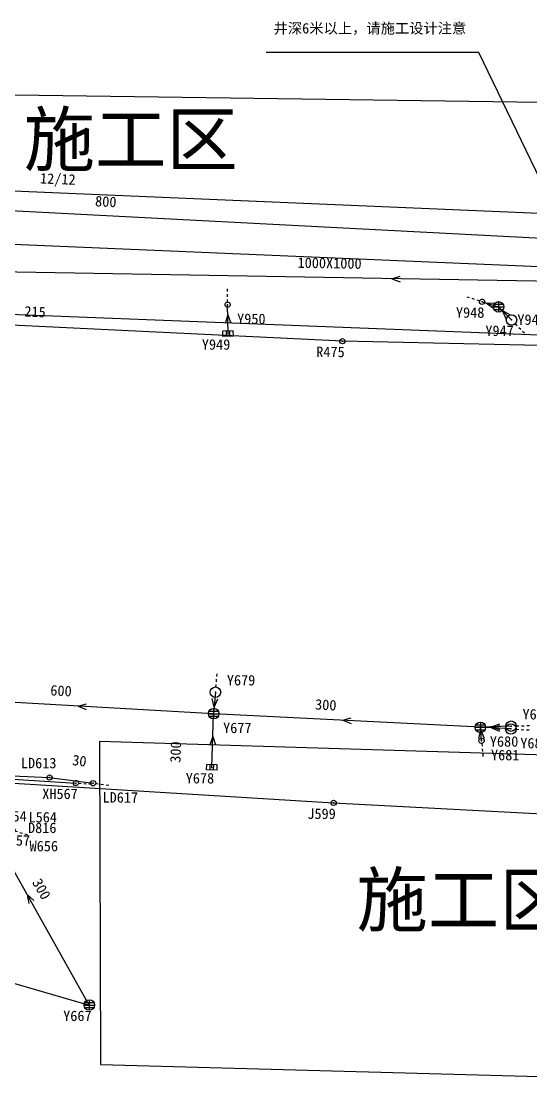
# Model space of a CAD drawing. Extents: x 491411 to 492038, y 2493823 to 2494065.
# Drawn here: x 491576.5 to 491625.2, y 2493896.2 to 2493997.8 of the extents above; entities that cross this region are included whole.
import ezdxf
from ezdxf.enums import TextEntityAlignment as Align

# ---------------------------------------------------------------- set-up
doc = ezdxf.new("R2010")
doc.units = 0
doc.header["$PDSIZE"] = 0.2
doc.layers.get('0').update_dxf_attribs({"linetype": 'CONTINUOUS'})
for name, color, linetype in [('DLINE', 3, 'CONTINUOUS'), ('DMARK', 3, 'CONTINUOUS'), ('DTEXT', 3, 'CONTINUOUS'), ('JLINE', 5, 'CONTINUOUS'), ('JMARK', 5, 'CONTINUOUS'), ('JPOINT', 5, 'CONTINUOUS'), ('JTEXT', 5, 'CONTINUOUS'), ('LDLINE', 1, 'CONTINUOUS'), ('LDMARK', 1, 'CONTINUOUS'), ('LDPOINT', 1, 'CONTINUOUS'), ('LDTEXT', 1, 'CONTINUOUS'), ('LTEXT', 1, 'CONTINUOUS'), ('RLINE', 6, 'CONTINUOUS'), ('RMARK', 6, 'CONTINUOUS'), ('RPOINT', 6, 'CONTINUOUS'), ('RTEXT', 6, 'CONTINUOUS'), ('WPOINT', 4, 'CONTINUOUS'), ('WTEXT', 4, 'CONTINUOUS'), ('XHLINE', 1, 'CONTINUOUS'), ('XHPOINT', 1, 'CONTINUOUS'), ('XHTEXT', 1, 'CONTINUOUS'), ('YLINE', 40, 'CONTINUOUS'), ('YMARK', 40, 'CONTINUOUS'), ('YPOINT', 40, 'CONTINUOUS'), ('YTEXT', 40, 'CONTINUOUS'), ('问题备注', 255, 'CONTINUOUS')]:
    doc.layers.add(name, color=color, linetype=linetype)
doc.styles.add('GXD', font='')
doc.styles.get('GXD').set_extended_font_data('SimSun')

# ---------------------------------------------------------------- blocks, each defined once
blk = doc.blocks.new('GXD')
at = {"color": 0}
blk.add_circle((0, 0), 0.5, dxfattribs=at)
blk = doc.blocks.new('FPCQ')
at = {"color": 0}
for p, q in [((0.5, 0), (1, 0)), ((1.5, 0), (2, 0)), ((2.5, 0), (3, 0))]:
    blk.add_line(p, q, dxfattribs=at)
blk.add_ellipse((0, 0), major_axis=(-0.417, -0.276), ratio=1, start_param=3.926991, end_param=10.210176, dxfattribs=at)
blk = doc.blocks.new('pDirction')
at = {"color": 0}
for q in [(-0.8, 0.54), (-0.8, -0.54)]:
    blk.add_line((0.8, 0), q, dxfattribs=at)
blk = doc.blocks.new('YYJ')
at = {"color": 0}
for p, q in [((-1, 0), (1, 0)), ((-0.87, 0.5), (0.87, 0.5)), ((0, 1), (0, -1)), ((-0.87, -0.5), (0.87, -0.5))]:
    blk.add_line(p, q, dxfattribs=at)
blk.add_circle((0, 0), 1, dxfattribs=at)
blk = doc.blocks.new('YSB')
at = {"color": 0}
for p, q in [((-0.5, 1), (-0.5, -1)), ((0.5, 1), (-0.5, 1)), ((0.5, 0.33), (-0.5, 0.33)), ((0.5, 1), (0.5, -1)), ((0.5, -0.33), (-0.5, -0.33)), ((0.5, -1), (-0.5, -1))]:
    blk.add_line(p, q, dxfattribs=at)
blk = doc.blocks.new('YLK')
at = {"color": 0}
for p, q in [((1, 0), (1.5, 0)), ((2, 0), (2.5, 0)), ((3, 0), (3.5, 0))]:
    blk.add_line(p, q, dxfattribs=at)
blk.add_circle((0, 0), 1, dxfattribs=at)

msp = doc.modelspace()

# ---------------------------------------------------------------- linework, layer by layer
at = {"layer": 'DLINE', "linetype": 'Continuous'}
msp.add_line((491629.52, 2493979.35, 11.35), (491537.38, 2493983.23, 10.95), dxfattribs=at)
at = {"layer": 'JLINE', "linetype": 'Continuous'}
for p, q in [((491630.78, 2493976.87, 9.75), (491542.77, 2493981.43, 9.3)), ((491551.04, 2493926.6, 9.55), (491606.36, 2493923.2, 9.55)), ((491606.36, 2493923.2, 9.55), (491666.77, 2493920.01, 9.54))]:
    msp.add_line(p, q, dxfattribs=at)
at = {"layer": 'JPOINT', "linetype": 'Continuous'}
msp.add_point((491606.36, 2493923.2, 11.55), dxfattribs=at)
at = {"layer": 'LDLINE', "linetype": 'Continuous'}
for p, q in [((491522.58, 2493928.25, 11.21), (491579.22, 2493925.62, 11.62)), ((491579.22, 2493925.62, 11.62), (491583.38, 2493925.08, 11.77))]:
    msp.add_line(p, q, dxfattribs=at)
at = {"layer": 'LDPOINT', "linetype": 'Continuous'}
for p in [(491579.22, 2493925.62, 11.63), (491583.38, 2493925.08, 11.89)]:
    msp.add_point(p, dxfattribs=at)
at = {"layer": 'RLINE', "linetype": 'Continuous'}
for p, q in [((491607.2, 2493967.29, 10.32), (491552.49, 2493969.94, 10.09)), ((491649.42, 2493966.4, 10.58), (491607.2, 2493967.29, 10.32))]:
    msp.add_line(p, q, dxfattribs=at)
at = {"layer": 'RPOINT', "linetype": 'Continuous'}
msp.add_point((491607.2, 2493967.29, 11.52), dxfattribs=at)
at = {"layer": 'WPOINT', "linetype": 'Continuous'}
msp.add_line((491630.2, 2493974.22, 11.9), (491530.45, 2493978.44, 11.15), dxfattribs=at)
at = {"layer": 'WPOINT', "linetype": 'Continuous', "flags": 128}
for points in [[(491543.93, 2493991.24), (491543.65, 2493971.13), (491628.42, 2493967.8), (491628.42, 2493990.07)], [(491583.99, 2493929.06), (491584.08, 2493898.22), (491658.58, 2493896.19), (491660.08, 2493926.74)]]:
    msp.add_lwpolyline(points, close=True, dxfattribs=at)
at = {"layer": 'XHLINE', "linetype": 'Continuous'}
msp.add_line((491545.42, 2493927.41, 11.3), (491581.74, 2493925.1, 11.31), dxfattribs=at)
at = {"layer": 'XHPOINT', "linetype": 'Continuous'}
msp.add_point((491581.74, 2493925.1, 11.63), dxfattribs=at)
at = {"layer": 'YLINE', "linetype": 'Continuous'}
for p, q in [((491683.29, 2493972.02, 8.54), (491541.35, 2493974.48, 7.4)), ((491596.28, 2493968.01, 10.48), (491596.23, 2493970.78, 10.41)), ((491620.55, 2493971.06, 11.03), (491622.12, 2493970.57, 10.61)), ((491623.36, 2493969.32, 10.9), (491622.12, 2493970.57, 10.77)), ((491595.07, 2493933.77, 10.77), (491594.9, 2493931.72, 10.47)), ((491594.9, 2493931.72, 8.67), (491569.78, 2493933.12, 8.34)), ((491594.73, 2493926.59, 10.28), (491594.9, 2493931.72, 10.22)), ((491620.39, 2493930.42, 9.7), (491594.9, 2493931.72, 9.4)), ((491623.32, 2493930.53, 10.5), (491620.39, 2493930.42, 10.32)), ((491620.5, 2493929.12, 10.7), (491620.39, 2493930.42, 10.23)), ((491623.3, 2493930.26, 10.41), (491620.39, 2493930.42, 10.48)), ((491583.02, 2493903.9, 10.63), (491571.55, 2493924.28, 9)), ((491565.21, 2493909.02, 12.16), (491583.02, 2493903.9, 12.02))]:
    msp.add_line(p, q, dxfattribs=at)
at = {"layer": 'YPOINT', "linetype": 'Continuous'}
for p in [(491596.23, 2493970.78, 11.46), (491620.55, 2493971.06, 11.81), (491622.12, 2493970.57, 11.55), (491623.36, 2493969.32, 11.54), (491596.28, 2493968.01, 11.46), (491595.07, 2493933.77, 11.49), (491594.9, 2493931.72, 11.43), (491623.32, 2493930.53, 11.5), (491620.39, 2493930.42, 11.48), (491623.3, 2493930.26, 11.47), (491620.5, 2493929.12, 11.84), (491594.73, 2493926.59, 11.3), (491583.02, 2493903.9, 12.75)]:
    msp.add_point(p, dxfattribs=at)
at = {"layer": '问题备注', "linetype": 'Continuous', "elevation": 11.9, "flags": 128}
msp.add_lwpolyline([(491630.2, 2493974.22), (491620.24, 2493994.86), (491599.91, 2493994.86)], dxfattribs=at)

# ---------------------------------------------------------------- block references
at = {"layer": 'JPOINT', "linetype": 'Continuous', "xscale": 0.5, "yscale": 0.5, "zscale": 0.5}
msp.add_blockref('GXD', (491606.36, 2493923.2, 11.55), dxfattribs=at)
at = {"layer": 'LDPOINT', "linetype": 'Continuous', "xscale": 0.5, "yscale": 0.5, "zscale": 0.5}
msp.add_blockref('GXD', (491579.22, 2493925.62, 11.63), dxfattribs=at)
at = {"layer": 'LDPOINT', "linetype": 'Continuous', "xscale": 0.5, "yscale": 0.5, "zscale": 0.5, "rotation": 352.7701144620478}
msp.add_blockref('FPCQ', (491583.38, 2493925.08, 11.89), dxfattribs=at)
at = {"layer": 'RPOINT', "linetype": 'Continuous', "xscale": 0.5, "yscale": 0.5, "zscale": 0.5}
msp.add_blockref('GXD', (491607.2, 2493967.29, 11.52), dxfattribs=at)
at = {"layer": 'WPOINT', "linetype": 'Continuous', "xscale": 0.5, "yscale": 0.5, "zscale": 0.5, "rotation": 343.0064927147192}
msp.add_blockref('FPCQ', (491575.67, 2493920.61, 11.74), dxfattribs=at)
at = {"layer": 'XHPOINT', "linetype": 'Continuous', "xscale": 0.5, "yscale": 0.5, "zscale": 0.5, "rotation": 356.379748571372}
msp.add_blockref('FPCQ', (491581.74, 2493925.1, 11.63), dxfattribs=at)
at = {"layer": 'YMARK', "linetype": 'Continuous', "xscale": 0.5, "yscale": 0.5, "zscale": 0.5}
for p, rotation in [((491612.32, 2493973.25, 11.59), 179.0095067455251), ((491621.34, 2493970.82, 11.68), 162.6749974312049), ((491622.74, 2493969.95, 11.54), 134.7240995053886), ((491596.26, 2493969.4, 11.46), 90.82731837557958), ((491582.34, 2493932.42, 11.37), 176.8026073945318), ((491594.98, 2493932.75, 11.46), 265.0073337218367), ((491607.64, 2493931.07, 11.45), 177.0827785221601), ((491621.84, 2493930.34, 11.47), 176.8778695381539), ((491621.85, 2493930.48, 11.49), 182.0885932851122), ((491594.81, 2493929.15, 11.37), 88.1585058115882), ((491620.44, 2493929.77, 11.66), 95.05918502605213), ((491577.29, 2493914.09, 12.15), 119.3601558481857)]:
    msp.add_blockref('pDirction', p, dxfattribs=dict(at, rotation=rotation))
at = {"layer": 'YPOINT', "linetype": 'Continuous', "xscale": 0.5, "yscale": 0.5, "zscale": 0.5}
for name, p, rotation in [('FPCQ', (491596.23, 2493970.78, 11.46), 90.81381052823549), ('FPCQ', (491620.55, 2493971.06, 11.81), 162.6860572677454), ('YLK', (491623.36, 2493969.32, 11.54), 314.7023776352565), ('YSB', (491596.28, 2493968.01, 11.46), 270.8138105282355), ('YLK', (491595.07, 2493933.77, 11.49), 84.99298024800578), ('YLK', (491623.3, 2493930.26, 11.47), 356.8720713568851), ('YLK', (491623.32, 2493930.53, 11.5), 2.085987292575604), ('FPCQ', (491620.5, 2493929.12, 11.84), 275.0536982122036), ('YSB', (491594.73, 2493926.59, 11.3), 268.1782046706337)]:
    msp.add_blockref(name, p, dxfattribs=dict(at, rotation=rotation))
for p in [(491622.12, 2493970.57, 11.55), (491594.9, 2493931.72, 11.43), (491620.39, 2493930.42, 11.48), (491583.02, 2493903.9, 12.75)]:
    msp.add_blockref('YYJ', p, dxfattribs=at)

# ---------------------------------------------------------------- texts
at = {"layer": 'DMARK', "linetype": 'Continuous', "style": 'GXD'}
msp.add_text('12/12', height=1, rotation=357.5877, dxfattribs=at).set_placement((491579.99, 2493982.29), align=Align.CENTER)
at = {"layer": 'DTEXT', "linetype": 'Continuous', "style": 'GXD'}
msp.add_text('D816', height=1, dxfattribs=at).set_placement((491577.16, 2493920.32))
at = {"layer": 'JMARK', "linetype": 'Continuous', "style": 'GXD'}
msp.add_text('800', height=1, rotation=357.0323, dxfattribs=at).set_placement((491584.57, 2493980.13), align=Align.CENTER)
at = {"layer": 'JTEXT', "linetype": 'Continuous', "style": 'GXD'}
msp.add_text('J599', height=1, dxfattribs=at).set_placement((491603.85, 2493921.67))
at = {"layer": 'LDMARK', "linetype": 'Continuous', "style": 'GXD'}
msp.add_text('30', height=1, rotation=352.7498, dxfattribs=at).set_placement((491582.01, 2493926.74, 11.76), align=Align.CENTER)
at = {"layer": 'LDTEXT', "linetype": 'Continuous', "style": 'GXD'}
for s, p in [('LD613', (491576.48, 2493926.51)), ('LD617', (491584.28, 2493923.23))]:
    msp.add_text(s, height=1, dxfattribs=at).set_placement(p)
at = {"layer": 'LTEXT', "linetype": 'Continuous', "style": 'GXD'}
msp.add_text('L564', height=1, dxfattribs=at).set_placement((491577.21, 2493921.34))
at = {"layer": 'RMARK', "linetype": 'Continuous', "style": 'GXD'}
msp.add_text('215', height=1, rotation=357.2218, dxfattribs=at).set_placement((491577.81, 2493969.61), align=Align.CENTER)
at = {"layer": 'RTEXT', "linetype": 'Continuous', "style": 'GXD'}
msp.add_text('R475', height=1, dxfattribs=at).set_placement((491604.7, 2493965.77))
at = {"layer": 'WPOINT', "linetype": 'Continuous', "char_height": 5, "width": 34.4057, "attachment_point": 1, "style": 'GXD'}
for insert in [(491576.75, 2493989.07), (491608.55, 2493916.45)]:
    msp.add_mtext('施工区', dxfattribs=dict(at, insert=insert))
at = {"layer": 'WTEXT', "linetype": 'Continuous', "style": 'GXD'}
msp.add_text('W656', height=1, dxfattribs=at).set_placement((491577.31, 2493918.58))
at = {"layer": 'XHTEXT', "linetype": 'Continuous', "style": 'GXD'}
msp.add_text('XH567', height=1, dxfattribs=at).set_placement((491578.52, 2493923.57))
at = {"layer": 'YMARK', "linetype": 'Continuous', "style": 'GXD'}
for s, rotation, p in [('1000X1000', 359.0095, (491605.97, 2493974.25)), ('600', 356.8026, (491580.29, 2493933.42)), ('300', 357.0828, (491605.59, 2493932.07)), ('300', 88.1585, (491591.76, 2493928.04)), ('300', 299.3602, (491578.02, 2493914.74, 12.15))]:
    msp.add_text(s, height=1, rotation=rotation, dxfattribs=at).set_placement(p, align=Align.CENTER)
at = {"layer": 'YTEXT', "linetype": 'Continuous', "style": 'GXD'}
for s, p in [('Y948', (491618.05, 2493969.53)), ('Y950', (491597.14, 2493968.93)), ('Y945', (491623.92, 2493968.85)), ('Y947', (491620.86, 2493967.79)), ('Y949', (491593.77, 2493966.48)), ('Y679', (491596.16, 2493934.42)), ('Y683', (491624.41, 2493931.17)), ('Y677', (491595.8, 2493929.87)), ('Y680', (491621.29, 2493928.57)), ('Y684', (491624.2, 2493928.41)), ('Y681', (491621.4, 2493927.27)), ('Y678', (491592.23, 2493925.06)), ('Y654', (491574.32, 2493921.43)), ('Y657', (491574.64, 2493919.12)), ('Y667', (491580.52, 2493902.37))]:
    msp.add_text(s, height=1, dxfattribs=at).set_placement(p)
at = {"layer": '问题备注', "linetype": 'Continuous', "insert": (491600.63, 2493997.68), "char_height": 1, "width": 25.5566, "attachment_point": 1, "style": 'GXD'}
msp.add_mtext('井深6米以上，请施工设计注意', dxfattribs=at)

doc.saveas('drawing.dxf')
